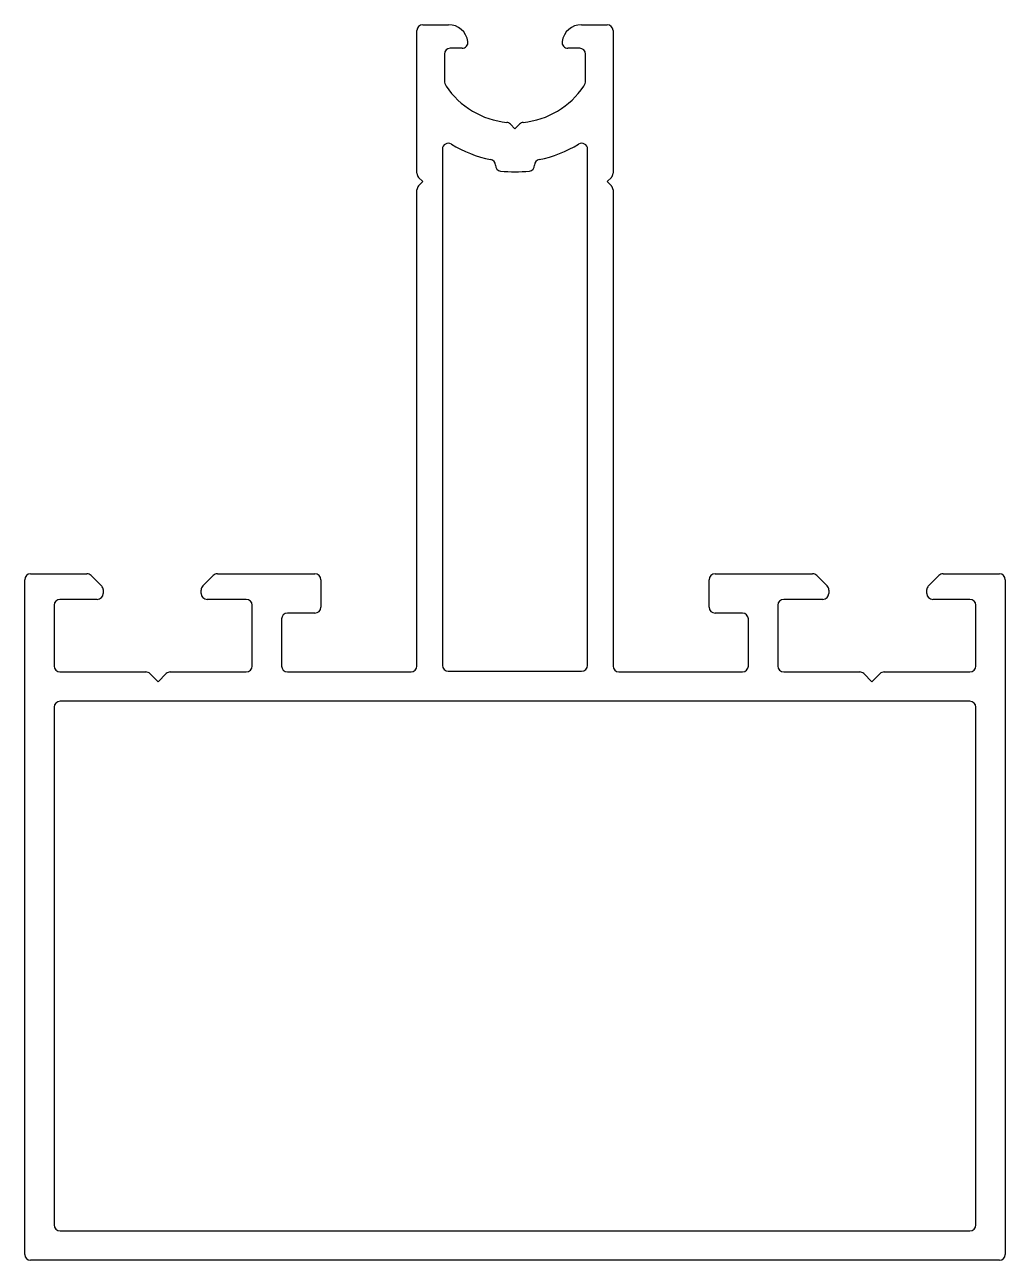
# Model space of a CAD drawing. Extents: x 19.9 to 69.9, y 20.7 to 83.7.
import ezdxf

# ---------------------------------------------------------------- set-up
doc = ezdxf.new("R2010")
doc.units = 0
doc.layers.get('0').update_dxf_attribs({"linetype": 'CONTINUOUS'})

msp = doc.modelspace()

# ---------------------------------------------------------------- linework, layer by layer
for p, q in [((39.878, 76.169), (39.878, 83.444)), ((40.178, 83.744), (41.486, 83.744)), ((48.271, 83.744), (49.578, 83.744)), ((49.878, 83.444), (49.878, 76.169)), ((42.178, 82.544), (41.578, 82.544)), ((48.178, 82.544), (47.578, 82.544)), ((41.278, 82.244), (41.278, 80.892)), ((48.478, 80.892), (48.478, 82.244)), ((44.644, 78.679), (44.878, 78.444)), ((44.878, 78.444), (45.113, 78.679)), ((41.178, 77.398), (41.178, 51.079)), ((48.578, 51.079), (48.578, 77.398)), ((43.878, 76.583), (43.878, 76.575)), ((45.878, 76.575), (45.878, 76.583)), ((40.178, 75.744), (39.966, 75.957)), ((39.966, 75.532), (40.178, 75.744)), ((49.791, 75.957), (49.578, 75.744)), ((49.578, 75.744), (49.791, 75.532)), ((39.878, 51.045), (39.878, 75.32)), ((49.878, 75.32), (49.878, 51.045)), ((19.879, 21.045), (19.879, 55.445)), ((20.179, 55.745), (23.054, 55.745)), ((23.266, 55.657), (23.805, 55.118)), ((28.966, 55.133), (29.49, 55.657)), ((29.702, 55.745), (34.678, 55.745)), ((34.978, 55.445), (34.978, 54.045)), ((54.779, 54.045), (54.779, 55.445)), ((55.079, 55.745), (60.055, 55.745)), ((60.267, 55.657), (60.791, 55.133)), ((65.952, 55.118), (66.491, 55.657)), ((66.703, 55.745), (69.579, 55.745)), ((69.879, 55.445), (69.879, 21.045)), ((23.878, 54.941), (23.878, 54.745)), ((28.878, 54.745), (28.878, 54.921)), ((60.879, 54.921), (60.879, 54.745)), ((65.879, 54.745), (65.879, 54.941)), ((23.578, 54.445), (21.678, 54.445)), ((31.178, 54.445), (29.178, 54.445)), ((60.579, 54.445), (58.579, 54.445)), ((68.079, 54.445), (66.179, 54.445)), ((21.378, 54.145), (21.378, 51.045)), ((31.478, 51.045), (31.478, 54.145)), ((34.678, 53.745), (33.278, 53.745)), ((56.479, 53.745), (55.079, 53.745)), ((58.279, 54.145), (58.279, 51.045)), ((68.379, 51.045), (68.379, 54.145)), ((32.978, 53.445), (32.978, 51.045)), ((56.779, 51.045), (56.779, 53.445)), ((21.678, 50.745), (26.054, 50.745)), ((26.266, 50.657), (26.678, 50.245)), ((26.678, 50.245), (27.09, 50.657)), ((27.302, 50.745), (31.178, 50.745)), ((33.278, 50.745), (39.578, 50.745)), ((41.478, 50.779), (48.278, 50.779)), ((50.178, 50.745), (56.479, 50.745)), ((58.579, 50.745), (62.454, 50.745)), ((62.667, 50.657), (63.079, 50.245)), ((63.079, 50.245), (63.491, 50.657)), ((63.703, 50.745), (68.079, 50.745)), ((68.079, 49.245), (21.679, 49.245)), ((21.379, 48.945), (21.379, 22.545)), ((68.379, 22.545), (68.379, 48.945)), ((21.679, 22.245), (68.079, 22.245)), ((69.579, 20.745), (20.179, 20.745))]:
    msp.add_line(p, q)
for centre, radius, start, end in [((40.178, 83.444), 0.3, 90, 180), ((41.486, 82.744), 1, 8.21321, 90), ((48.271, 82.744), 1, 90, 171.78679), ((49.578, 83.444), 0.3, 0, 90), ((41.578, 82.244), 0.3, 90, 180), ((42.183, 82.84), 0.296, 269.10504, 9.10817), ((47.578, 82.844), 0.299, 171.64853, 270.13826), ((48.178, 82.244), 0.3, 0, 90), ((41.778, 80.892), 0.5, 180, 214.01645), ((47.978, 80.892), 0.5, 325.98355, 360), ((44.878, 82.984), 4.24, 214.01645, 264.35914), ((44.878, 82.984), 4.24, 275.64086, 325.98355), ((44.432, 78.466), 0.3, 45, 84.35914), ((45.325, 78.466), 0.3, 95.64086, 135), ((41.478, 77.398), 0.3, 58.67595, 180), ((44.878, 82.984), 6.24, 238.67595, 258.53456), ((44.878, 82.984), 6.24, 281.46544, 301.32405), ((48.278, 77.398), 0.3, 0, 121.32405), ((43.578, 76.575), 0.3, 0, 78.53456), ((46.178, 76.575), 0.3, 101.46544, 180), ((44.178, 76.583), 0.3, 180, 263.75987), ((44.878, 82.984), 6.74, 263.75987, 276.24013), ((45.578, 76.583), 0.3, 276.24013, 360), ((40.178, 76.169), 0.3, 180, 225), ((49.578, 76.169), 0.3, 315, 0), ((40.178, 75.32), 0.3, 135, 180), ((49.578, 75.32), 0.3, 0, 45), ((20.179, 55.445), 0.3, 90, 180), ((23.054, 55.445), 0.3, 45, 90), ((29.702, 55.445), 0.3, 90, 135), ((34.678, 55.445), 0.3, 0, 90), ((55.079, 55.445), 0.3, 90, 180), ((60.055, 55.445), 0.3, 45, 90), ((66.703, 55.445), 0.3, 90, 135), ((69.579, 55.445), 0.3, 0, 90), ((23.628, 54.941), 0.25, 360, 45), ((29.178, 54.921), 0.3, 135, 180), ((60.579, 54.921), 0.3, 360, 45), ((66.129, 54.941), 0.25, 135, 180), ((21.678, 54.145), 0.3, 90, 180), ((23.578, 54.745), 0.3, 270, 360), ((29.178, 54.745), 0.3, 180, 270), ((31.178, 54.145), 0.3, 360, 90), ((58.579, 54.145), 0.3, 90, 180), ((60.579, 54.745), 0.3, 270, 360), ((66.179, 54.745), 0.3, 180, 270), ((68.079, 54.145), 0.3, 0, 90), ((33.278, 53.445), 0.3, 90, 180), ((34.678, 54.045), 0.3, 270, 360), ((55.079, 54.045), 0.3, 180, 270), ((56.479, 53.445), 0.3, 0, 90), ((21.678, 51.045), 0.3, 180, 270), ((31.178, 51.045), 0.3, 270, 360), ((33.278, 51.045), 0.3, 180, 270), ((39.578, 51.045), 0.3, 270, 360), ((41.478, 51.079), 0.3, 180, 270), ((48.278, 51.079), 0.3, 270, 0), ((50.178, 51.045), 0.3, 180, 270), ((56.479, 51.045), 0.3, 270, 360), ((58.579, 51.045), 0.3, 180, 270), ((68.079, 51.045), 0.3, 270, 360), ((26.054, 50.445), 0.3, 45, 90), ((27.302, 50.445), 0.3, 90, 135), ((62.454, 50.445), 0.3, 45, 90), ((63.703, 50.445), 0.3, 90, 135), ((21.679, 48.945), 0.3, 90, 180), ((68.079, 48.945), 0.3, 0, 90), ((21.679, 22.545), 0.3, 180, 270), ((68.079, 22.545), 0.3, 270, 360), ((20.179, 21.045), 0.3, 180, 270), ((69.579, 21.045), 0.3, 270, 360)]:
    msp.add_arc(centre, radius, start, end)

doc.saveas('drawing.dxf')
